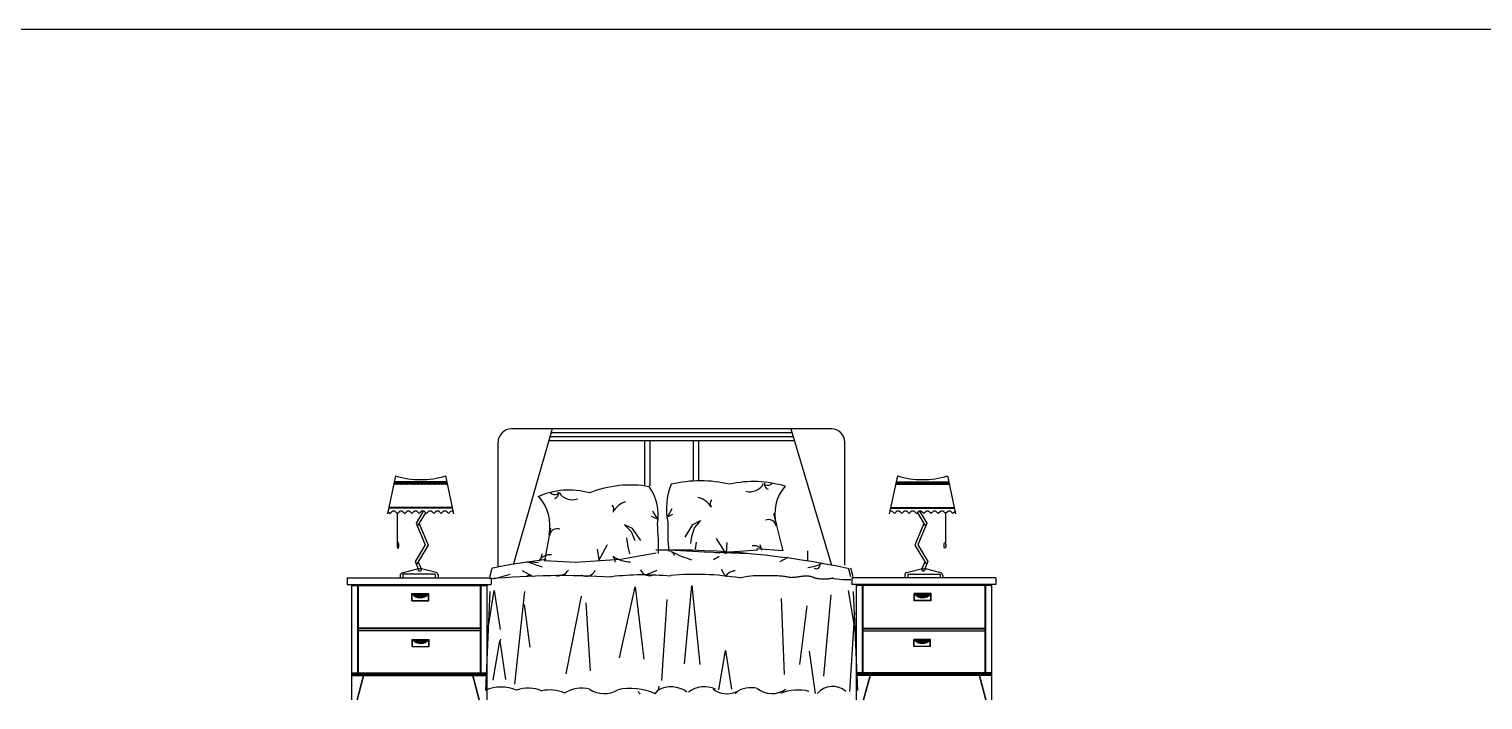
# Model space of a CAD drawing. Header units: millimetres. Extents: x 6388 to 59789, y -18725 to 8137.
# Drawn here: x 36624 to 41991, y -4990 to -2515 of the extents above; entities that cross this region are included whole.
import ezdxf

# ---------------------------------------------------------------- set-up
doc = ezdxf.new("R2010")
doc.units = ezdxf.units.MM
doc.layers.add('www.cad-blocks.net', color=7, linetype='Continuous')

# ---------------------------------------------------------------- blocks, each defined once
blk = doc.blocks.new('A$C62060B41')
for p, q in [((1787.7, 1000.1), (607.2, 1000.1)), ((757.2, 1000.1), (614.7, 502.5)), ((1646.6, 970.1), (748.6, 970.1)), ((1642.2, 985.1), (752.9, 985.1)), ((1637.7, 1000.1), (1787.7, 497)), ((557.2, 490), (557.2, 950.1)), ((1651.1, 955.1), (744.3, 955.1)), ((1097.7, 955.1), (1097.7, 789.7)), ((1117.7, 955.1), (1117.7, 789.7)), ((1277.7, 955.1), (1277.7, 808)), ((1297.7, 955.1), (1297.7, 808)), ((1837.7, 497), (1837.7, 950.1)), ((178.8, 826), (148.8, 686.8)), ((363.2, 826), (393.2, 686.8)), ((2031.6, 826), (2001.6, 686.8)), ((2216.1, 826), (2246.1, 686.8)), ((369.8, 795.3), (172.2, 795.3)), ((172.9, 798.9), (174.2, 800.2)), ((173.8, 795.3), (174.2, 795.7)), ((367.8, 804.8), (174.2, 804.8)), ((174.2, 804.6), (174.2, 804.7)), ((174.2, 804.7), (176.4, 802.4)), ((174.2, 800.2), (176.4, 797.9)), ((174.2, 795.7), (174.6, 795.3)), ((176.4, 802.4), (178.7, 804.7)), ((176.4, 797.9), (178.7, 800.2)), ((178.3, 795.3), (178.7, 795.7)), ((178.7, 804.7), (180.9, 802.4)), ((178.7, 800.2), (180.9, 797.9)), ((178.7, 795.7), (179.1, 795.3)), ((180.9, 802.4), (183.2, 804.7)), ((180.9, 797.9), (183.2, 800.2)), ((182.8, 795.3), (183.2, 795.7)), ((183.2, 804.7), (185.4, 802.4)), ((183.2, 800.2), (185.4, 797.9)), ((183.2, 795.7), (183.6, 795.3)), ((185.4, 802.4), (187.7, 804.7)), ((185.4, 797.9), (187.7, 800.2)), ((187.3, 795.3), (187.7, 795.7)), ((187.7, 804.7), (189.9, 802.4)), ((187.7, 800.2), (189.9, 797.9)), ((187.7, 795.7), (188.1, 795.3)), ((189.9, 802.4), (192.2, 804.7)), ((189.9, 797.9), (192.2, 800.2)), ((191.8, 795.3), (192.2, 795.7)), ((192.2, 804.7), (194.4, 802.4)), ((192.2, 800.2), (194.4, 797.9)), ((192.2, 795.7), (192.5, 795.3)), ((194.4, 802.4), (196.7, 804.7)), ((194.4, 797.9), (196.7, 800.2)), ((196.3, 795.3), (196.7, 795.7)), ((196.7, 804.7), (198.9, 802.4)), ((196.7, 800.2), (198.9, 797.9)), ((196.7, 795.7), (197, 795.3)), ((198.9, 802.4), (201.1, 804.7)), ((198.9, 797.9), (201.1, 800.2)), ((200.8, 795.3), (201.1, 795.7)), ((201.1, 804.7), (203.4, 802.4)), ((201.1, 800.2), (203.4, 797.9)), ((201.1, 795.7), (201.5, 795.3)), ((203.4, 802.4), (205.6, 804.7)), ((203.4, 797.9), (205.6, 800.2)), ((205.3, 795.3), (205.6, 795.7)), ((205.6, 804.7), (207.9, 802.4)), ((205.6, 800.2), (207.9, 797.9)), ((205.6, 795.7), (206, 795.3)), ((207.9, 802.4), (210.1, 804.7)), ((207.9, 797.9), (210.1, 800.2)), ((209.7, 795.3), (210.1, 795.7)), ((210.1, 804.7), (212.4, 802.4)), ((210.1, 800.2), (212.4, 797.9)), ((210.1, 795.7), (210.5, 795.3)), ((212.4, 802.4), (214.6, 804.7)), ((212.4, 797.9), (214.6, 800.2)), ((214.2, 795.3), (214.6, 795.7)), ((214.6, 804.7), (216.9, 802.4)), ((214.6, 800.2), (216.9, 797.9)), ((214.6, 795.7), (215, 795.3)), ((216.9, 802.4), (219.1, 804.7)), ((216.9, 797.9), (219.1, 800.2)), ((218.7, 795.3), (219.1, 795.7)), ((219.1, 804.7), (221.4, 802.4)), ((219.1, 800.2), (221.4, 797.9)), ((219.1, 795.7), (219.5, 795.3)), ((221.4, 802.4), (223.6, 804.7)), ((221.4, 797.9), (223.6, 800.2)), ((223.2, 795.3), (223.6, 795.7)), ((223.6, 804.7), (225.8, 802.4)), ((223.6, 800.2), (225.8, 797.9)), ((223.6, 795.7), (224, 795.3)), ((225.8, 802.4), (228.1, 804.7)), ((225.8, 797.9), (228.1, 800.2)), ((227.7, 795.3), (228.1, 795.7)), ((228.1, 804.7), (230.3, 802.4)), ((228.1, 800.2), (230.3, 797.9)), ((228.1, 795.7), (228.5, 795.3)), ((230.3, 802.4), (232.6, 804.7)), ((230.3, 797.9), (232.6, 800.2)), ((232.2, 795.3), (232.6, 795.7)), ((232.6, 804.7), (234.8, 802.4)), ((232.6, 800.2), (234.8, 797.9)), ((232.6, 795.7), (233, 795.3)), ((234.8, 802.4), (237.1, 804.7)), ((234.8, 797.9), (237.1, 800.2)), ((236.7, 795.3), (237.1, 795.7)), ((237.1, 804.7), (239.3, 802.4)), ((237.1, 800.2), (239.3, 797.9)), ((237.1, 795.7), (237.4, 795.3)), ((239.3, 802.4), (241.6, 804.7)), ((239.3, 797.9), (241.6, 800.2)), ((241.2, 795.3), (241.6, 795.7)), ((241.6, 804.7), (243.8, 802.4)), ((241.6, 800.2), (243.8, 797.9)), ((241.6, 795.7), (241.9, 795.3)), ((243.8, 802.4), (246, 804.7)), ((243.8, 797.9), (246, 800.2)), ((245.7, 795.3), (246, 795.7)), ((246, 804.7), (248.3, 802.4)), ((246, 800.2), (248.3, 797.9)), ((246, 795.7), (246.4, 795.3)), ((248.3, 802.4), (250.5, 804.7)), ((248.3, 797.9), (250.5, 800.2)), ((250.2, 795.3), (250.5, 795.7)), ((250.5, 804.7), (252.8, 802.4)), ((250.5, 800.2), (252.8, 797.9)), ((250.5, 795.7), (250.9, 795.3)), ((252.8, 802.4), (255, 804.7)), ((252.8, 797.9), (255, 800.2)), ((254.6, 795.3), (255, 795.7)), ((255, 804.7), (257.3, 802.4)), ((255, 800.2), (257.3, 797.9)), ((255, 795.7), (255.4, 795.3)), ((257.3, 802.4), (259.5, 804.7)), ((257.3, 797.9), (259.5, 800.2)), ((259.1, 795.3), (259.5, 795.7)), ((259.5, 804.7), (261.8, 802.4)), ((259.5, 800.2), (261.8, 797.9)), ((259.5, 795.7), (259.9, 795.3)), ((261.8, 802.4), (264, 804.7)), ((261.8, 797.9), (264, 800.2)), ((263.6, 795.3), (264, 795.7)), ((264, 804.7), (266.3, 802.4)), ((264, 800.2), (266.3, 797.9)), ((264, 795.7), (264.4, 795.3)), ((266.3, 802.4), (268.5, 804.7)), ((266.3, 797.9), (268.5, 800.2)), ((268.1, 795.3), (268.5, 795.7)), ((268.5, 804.7), (270.7, 802.4)), ((268.5, 800.2), (270.7, 797.9)), ((268.5, 795.7), (268.9, 795.3)), ((270.7, 802.4), (273, 804.7)), ((270.7, 797.9), (273, 800.2)), ((272.6, 795.3), (273, 795.7)), ((273, 804.7), (275.2, 802.4)), ((273, 800.2), (275.2, 797.9)), ((273, 795.7), (273.4, 795.3)), ((275.2, 802.4), (277.5, 804.7)), ((275.2, 797.9), (277.5, 800.2)), ((277.1, 795.3), (277.5, 795.7)), ((277.5, 804.7), (279.7, 802.4)), ((277.5, 800.2), (279.7, 797.9)), ((277.5, 795.7), (277.9, 795.3)), ((279.7, 802.4), (282, 804.7)), ((279.7, 797.9), (282, 800.2)), ((281.6, 795.3), (282, 795.7)), ((282, 804.7), (284.2, 802.4)), ((282, 800.2), (284.2, 797.9)), ((282, 795.7), (282.3, 795.3)), ((284.2, 802.4), (286.5, 804.7)), ((284.2, 797.9), (286.5, 800.2)), ((286.1, 795.3), (286.5, 795.7)), ((286.5, 804.7), (288.7, 802.4)), ((286.5, 800.2), (288.7, 797.9)), ((286.5, 795.7), (286.8, 795.3)), ((288.7, 802.4), (290.9, 804.7)), ((288.7, 797.9), (290.9, 800.2)), ((290.6, 795.3), (290.9, 795.7)), ((290.9, 804.7), (293.2, 802.4)), ((290.9, 800.2), (293.2, 797.9)), ((290.9, 795.7), (291.3, 795.3)), ((293.2, 802.4), (295.4, 804.7)), ((293.2, 797.9), (295.4, 800.2)), ((295.1, 795.3), (295.4, 795.7)), ((295.4, 804.7), (297.7, 802.4)), ((295.4, 800.2), (297.7, 797.9)), ((295.4, 795.7), (295.8, 795.3)), ((297.7, 802.4), (299.9, 804.7)), ((297.7, 797.9), (299.9, 800.2)), ((299.5, 795.3), (299.9, 795.7)), ((299.9, 804.7), (302.2, 802.4)), ((299.9, 800.2), (302.2, 797.9)), ((299.9, 795.7), (300.3, 795.3)), ((302.2, 802.4), (304.4, 804.7)), ((302.2, 797.9), (304.4, 800.2)), ((304, 795.3), (304.4, 795.7)), ((304.4, 804.7), (306.7, 802.4)), ((304.4, 800.2), (306.7, 797.9)), ((304.4, 795.7), (304.8, 795.3)), ((306.7, 802.4), (308.9, 804.7)), ((306.7, 797.9), (308.9, 800.2)), ((308.5, 795.3), (308.9, 795.7)), ((308.9, 804.7), (311.2, 802.4)), ((308.9, 800.2), (311.2, 797.9)), ((308.9, 795.7), (309.3, 795.3)), ((311.2, 802.4), (313.4, 804.7)), ((311.2, 797.9), (313.4, 800.2)), ((313, 795.3), (313.4, 795.7)), ((313.4, 804.7), (315.6, 802.4)), ((313.4, 800.2), (315.6, 797.9)), ((313.4, 795.7), (313.8, 795.3)), ((315.6, 802.4), (317.9, 804.7)), ((315.6, 797.9), (317.9, 800.2)), ((317.5, 795.3), (317.9, 795.7)), ((317.9, 804.7), (320.1, 802.4)), ((317.9, 800.2), (320.1, 797.9)), ((317.9, 795.7), (318.3, 795.3)), ((320.1, 802.4), (322.4, 804.7)), ((320.1, 797.9), (322.4, 800.2)), ((322, 795.3), (322.4, 795.7)), ((322.4, 804.7), (324.6, 802.4)), ((322.4, 800.2), (324.6, 797.9)), ((322.4, 795.7), (322.8, 795.3)), ((324.6, 802.4), (326.9, 804.7)), ((324.6, 797.9), (326.9, 800.2)), ((326.5, 795.3), (326.9, 795.7)), ((326.9, 804.7), (329.1, 802.4)), ((326.9, 800.2), (329.1, 797.9)), ((326.9, 795.7), (327.3, 795.3)), ((329.1, 802.4), (331.4, 804.7)), ((329.1, 797.9), (331.4, 800.2)), ((331, 795.3), (331.4, 795.7)), ((331.4, 804.7), (333.6, 802.4)), ((331.4, 800.2), (333.6, 797.9)), ((331.4, 795.7), (331.7, 795.3)), ((333.6, 802.4), (335.8, 804.7)), ((333.6, 797.9), (335.8, 800.2)), ((335.5, 795.3), (335.8, 795.7)), ((335.8, 804.7), (338.1, 802.4)), ((335.8, 800.2), (338.1, 797.9)), ((335.8, 795.7), (336.2, 795.3)), ((338.1, 802.4), (340.3, 804.7)), ((338.1, 797.9), (340.3, 800.2)), ((340, 795.3), (340.3, 795.7)), ((340.3, 804.7), (342.6, 802.4)), ((340.3, 800.2), (342.6, 797.9)), ((340.3, 795.7), (340.7, 795.3)), ((342.6, 802.4), (344.8, 804.7)), ((342.6, 797.9), (344.8, 800.2)), ((344.4, 795.3), (344.8, 795.7)), ((344.8, 804.7), (347.1, 802.4)), ((344.8, 800.2), (347.1, 797.9)), ((344.8, 795.7), (345.2, 795.3)), ((347.1, 802.4), (349.3, 804.7)), ((347.1, 797.9), (349.3, 800.2)), ((348.9, 795.3), (349.3, 795.7)), ((349.3, 804.7), (351.6, 802.4)), ((349.3, 800.2), (351.6, 797.9)), ((349.3, 795.7), (349.7, 795.3)), ((351.6, 802.4), (353.8, 804.7)), ((351.6, 797.9), (353.8, 800.2)), ((353.4, 795.3), (353.8, 795.7)), ((353.8, 804.7), (356.1, 802.4)), ((353.8, 800.2), (356.1, 797.9)), ((353.8, 795.7), (354.2, 795.3)), ((356.1, 802.4), (358.3, 804.7)), ((356.1, 797.9), (358.3, 800.2)), ((357.9, 795.3), (358.3, 795.7)), ((358.3, 804.7), (360.5, 802.4)), ((358.3, 800.2), (360.5, 797.9)), ((358.3, 795.7), (358.7, 795.3)), ((360.5, 802.4), (362.8, 804.7)), ((360.5, 797.9), (362.8, 800.2)), ((362.4, 795.3), (362.8, 795.7)), ((362.8, 804.7), (365, 802.4)), ((362.8, 800.2), (365, 797.9)), ((362.8, 795.7), (363.2, 795.3)), ((365, 802.4), (367.3, 804.7)), ((365, 797.9), (367.3, 800.2)), ((366.9, 795.3), (367.3, 795.7)), ((367.3, 804.7), (368, 804)), ((367.3, 800.2), (369.2, 798.2)), ((367.3, 795.7), (367.7, 795.3)), ((2025, 795.3), (2222.7, 795.3)), ((2027.6, 800.2), (2025.7, 798.2)), ((2027.6, 804.7), (2026.9, 804)), ((2027.1, 804.8), (2220.7, 804.8)), ((2027.6, 795.7), (2027.2, 795.3)), ((2029.8, 802.4), (2027.6, 804.7)), ((2029.8, 797.9), (2027.6, 800.2)), ((2028, 795.3), (2027.6, 795.7)), ((2032.1, 804.7), (2029.8, 802.4)), ((2032.1, 800.2), (2029.8, 797.9)), ((2032.1, 795.7), (2031.7, 795.3)), ((2034.3, 802.4), (2032.1, 804.7)), ((2034.3, 797.9), (2032.1, 800.2)), ((2032.5, 795.3), (2032.1, 795.7)), ((2036.6, 804.7), (2034.3, 802.4)), ((2036.6, 800.2), (2034.3, 797.9)), ((2036.6, 795.7), (2036.2, 795.3)), ((2038.8, 802.4), (2036.6, 804.7)), ((2038.8, 797.9), (2036.6, 800.2)), ((2037, 795.3), (2036.6, 795.7)), ((2041.1, 804.7), (2038.8, 802.4)), ((2041.1, 800.2), (2038.8, 797.9)), ((2041.1, 795.7), (2040.7, 795.3)), ((2043.3, 802.4), (2041.1, 804.7)), ((2043.3, 797.9), (2041.1, 800.2)), ((2041.4, 795.3), (2041.1, 795.7)), ((2045.6, 804.7), (2043.3, 802.4)), ((2045.6, 800.2), (2043.3, 797.9)), ((2045.6, 795.7), (2045.2, 795.3)), ((2047.8, 802.4), (2045.6, 804.7)), ((2047.8, 797.9), (2045.6, 800.2)), ((2045.9, 795.3), (2045.6, 795.7)), ((2050, 804.7), (2047.8, 802.4)), ((2050, 800.2), (2047.8, 797.9)), ((2050, 795.7), (2049.7, 795.3)), ((2052.3, 802.4), (2050, 804.7)), ((2052.3, 797.9), (2050, 800.2)), ((2050.4, 795.3), (2050, 795.7)), ((2054.5, 804.7), (2052.3, 802.4)), ((2054.5, 800.2), (2052.3, 797.9)), ((2054.5, 795.7), (2054.2, 795.3)), ((2056.8, 802.4), (2054.5, 804.7)), ((2056.8, 797.9), (2054.5, 800.2)), ((2054.9, 795.3), (2054.5, 795.7)), ((2059, 804.7), (2056.8, 802.4)), ((2059, 800.2), (2056.8, 797.9)), ((2059, 795.7), (2058.6, 795.3)), ((2061.3, 802.4), (2059, 804.7)), ((2061.3, 797.9), (2059, 800.2)), ((2059.4, 795.3), (2059, 795.7)), ((2063.5, 804.7), (2061.3, 802.4)), ((2063.5, 800.2), (2061.3, 797.9)), ((2063.5, 795.7), (2063.1, 795.3)), ((2065.8, 802.4), (2063.5, 804.7)), ((2065.8, 797.9), (2063.5, 800.2)), ((2063.9, 795.3), (2063.5, 795.7)), ((2068, 804.7), (2065.8, 802.4)), ((2068, 800.2), (2065.8, 797.9)), ((2068, 795.7), (2067.6, 795.3)), ((2070.2, 802.4), (2068, 804.7)), ((2070.2, 797.9), (2068, 800.2)), ((2068.4, 795.3), (2068, 795.7)), ((2072.5, 804.7), (2070.2, 802.4)), ((2072.5, 800.2), (2070.2, 797.9)), ((2072.5, 795.7), (2072.1, 795.3)), ((2074.7, 802.4), (2072.5, 804.7)), ((2074.7, 797.9), (2072.5, 800.2)), ((2072.9, 795.3), (2072.5, 795.7)), ((2077, 804.7), (2074.7, 802.4)), ((2077, 800.2), (2074.7, 797.9)), ((2077, 795.7), (2076.6, 795.3)), ((2079.2, 802.4), (2077, 804.7)), ((2079.2, 797.9), (2077, 800.2)), ((2077.4, 795.3), (2077, 795.7)), ((2081.5, 804.7), (2079.2, 802.4)), ((2081.5, 800.2), (2079.2, 797.9)), ((2081.5, 795.7), (2081.1, 795.3)), ((2083.7, 802.4), (2081.5, 804.7)), ((2083.7, 797.9), (2081.5, 800.2)), ((2081.9, 795.3), (2081.5, 795.7)), ((2086, 804.7), (2083.7, 802.4)), ((2086, 800.2), (2083.7, 797.9)), ((2086, 795.7), (2085.6, 795.3)), ((2088.2, 802.4), (2086, 804.7)), ((2088.2, 797.9), (2086, 800.2)), ((2086.3, 795.3), (2086, 795.7)), ((2090.5, 804.7), (2088.2, 802.4)), ((2090.5, 800.2), (2088.2, 797.9)), ((2090.5, 795.7), (2090.1, 795.3)), ((2092.7, 802.4), (2090.5, 804.7)), ((2092.7, 797.9), (2090.5, 800.2)), ((2090.8, 795.3), (2090.5, 795.7)), ((2094.9, 804.7), (2092.7, 802.4)), ((2094.9, 800.2), (2092.7, 797.9)), ((2094.9, 795.7), (2094.6, 795.3)), ((2097.2, 802.4), (2094.9, 804.7)), ((2097.2, 797.9), (2094.9, 800.2)), ((2095.3, 795.3), (2094.9, 795.7)), ((2099.4, 804.7), (2097.2, 802.4)), ((2099.4, 800.2), (2097.2, 797.9)), ((2099.4, 795.7), (2099.1, 795.3)), ((2101.7, 802.4), (2099.4, 804.7)), ((2101.7, 797.9), (2099.4, 800.2)), ((2099.8, 795.3), (2099.4, 795.7)), ((2103.9, 804.7), (2101.7, 802.4)), ((2103.9, 800.2), (2101.7, 797.9)), ((2103.9, 795.7), (2103.5, 795.3)), ((2106.2, 802.4), (2103.9, 804.7)), ((2106.2, 797.9), (2103.9, 800.2)), ((2104.3, 795.3), (2103.9, 795.7)), ((2108.4, 804.7), (2106.2, 802.4)), ((2108.4, 800.2), (2106.2, 797.9)), ((2108.4, 795.7), (2108, 795.3)), ((2110.7, 802.4), (2108.4, 804.7)), ((2110.7, 797.9), (2108.4, 800.2)), ((2108.8, 795.3), (2108.4, 795.7)), ((2112.9, 804.7), (2110.7, 802.4)), ((2112.9, 800.2), (2110.7, 797.9)), ((2112.9, 795.7), (2112.5, 795.3)), ((2115.1, 802.4), (2112.9, 804.7)), ((2115.1, 797.9), (2112.9, 800.2)), ((2113.3, 795.3), (2112.9, 795.7)), ((2117.4, 804.7), (2115.1, 802.4)), ((2117.4, 800.2), (2115.1, 797.9)), ((2117.4, 795.7), (2117, 795.3)), ((2119.6, 802.4), (2117.4, 804.7)), ((2119.6, 797.9), (2117.4, 800.2)), ((2117.8, 795.3), (2117.4, 795.7)), ((2121.9, 804.7), (2119.6, 802.4)), ((2121.9, 800.2), (2119.6, 797.9)), ((2121.9, 795.7), (2121.5, 795.3)), ((2124.1, 802.4), (2121.9, 804.7)), ((2124.1, 797.9), (2121.9, 800.2)), ((2122.3, 795.3), (2121.9, 795.7)), ((2126.4, 804.7), (2124.1, 802.4)), ((2126.4, 800.2), (2124.1, 797.9)), ((2126.4, 795.7), (2126, 795.3)), ((2128.6, 802.4), (2126.4, 804.7)), ((2128.6, 797.9), (2126.4, 800.2)), ((2126.8, 795.3), (2126.4, 795.7)), ((2130.9, 804.7), (2128.6, 802.4)), ((2130.9, 800.2), (2128.6, 797.9)), ((2130.9, 795.7), (2130.5, 795.3)), ((2133.1, 802.4), (2130.9, 804.7)), ((2133.1, 797.9), (2130.9, 800.2)), ((2131.2, 795.3), (2130.9, 795.7)), ((2135.4, 804.7), (2133.1, 802.4)), ((2135.4, 800.2), (2133.1, 797.9)), ((2135.4, 795.7), (2135, 795.3)), ((2137.6, 802.4), (2135.4, 804.7)), ((2137.6, 797.9), (2135.4, 800.2)), ((2135.7, 795.3), (2135.4, 795.7)), ((2139.8, 804.7), (2137.6, 802.4)), ((2139.8, 800.2), (2137.6, 797.9)), ((2139.8, 795.7), (2139.5, 795.3)), ((2142.1, 802.4), (2139.8, 804.7)), ((2142.1, 797.9), (2139.8, 800.2)), ((2140.2, 795.3), (2139.8, 795.7)), ((2144.3, 804.7), (2142.1, 802.4)), ((2144.3, 800.2), (2142.1, 797.9)), ((2144.3, 795.7), (2144, 795.3)), ((2146.6, 802.4), (2144.3, 804.7)), ((2146.6, 797.9), (2144.3, 800.2)), ((2144.7, 795.3), (2144.3, 795.7)), ((2148.8, 804.7), (2146.6, 802.4)), ((2148.8, 800.2), (2146.6, 797.9)), ((2148.8, 795.7), (2148.4, 795.3)), ((2151.1, 802.4), (2148.8, 804.7)), ((2151.1, 797.9), (2148.8, 800.2)), ((2149.2, 795.3), (2148.8, 795.7)), ((2153.3, 804.7), (2151.1, 802.4)), ((2153.3, 800.2), (2151.1, 797.9)), ((2153.3, 795.7), (2152.9, 795.3)), ((2155.6, 802.4), (2153.3, 804.7)), ((2155.6, 797.9), (2153.3, 800.2)), ((2153.7, 795.3), (2153.3, 795.7)), ((2157.8, 804.7), (2155.6, 802.4)), ((2157.8, 800.2), (2155.6, 797.9)), ((2157.8, 795.7), (2157.4, 795.3)), ((2160.1, 802.4), (2157.8, 804.7)), ((2160.1, 797.9), (2157.8, 800.2)), ((2158.2, 795.3), (2157.8, 795.7)), ((2162.3, 804.7), (2160.1, 802.4)), ((2162.3, 800.2), (2160.1, 797.9)), ((2162.3, 795.7), (2161.9, 795.3)), ((2164.5, 802.4), (2162.3, 804.7)), ((2164.5, 797.9), (2162.3, 800.2)), ((2162.7, 795.3), (2162.3, 795.7)), ((2166.8, 804.7), (2164.5, 802.4)), ((2166.8, 800.2), (2164.5, 797.9)), ((2166.8, 795.7), (2166.4, 795.3)), ((2169, 802.4), (2166.8, 804.7)), ((2169, 797.9), (2166.8, 800.2)), ((2167.2, 795.3), (2166.8, 795.7)), ((2171.3, 804.7), (2169, 802.4)), ((2171.3, 800.2), (2169, 797.9)), ((2171.3, 795.7), (2170.9, 795.3)), ((2173.5, 802.4), (2171.3, 804.7)), ((2173.5, 797.9), (2171.3, 800.2)), ((2171.7, 795.3), (2171.3, 795.7)), ((2175.8, 804.7), (2173.5, 802.4)), ((2175.8, 800.2), (2173.5, 797.9)), ((2175.8, 795.7), (2175.4, 795.3)), ((2178, 802.4), (2175.8, 804.7)), ((2178, 797.9), (2175.8, 800.2)), ((2176.1, 795.3), (2175.8, 795.7)), ((2180.3, 804.7), (2178, 802.4)), ((2180.3, 800.2), (2178, 797.9)), ((2180.3, 795.7), (2179.9, 795.3)), ((2182.5, 802.4), (2180.3, 804.7)), ((2182.5, 797.9), (2180.3, 800.2)), ((2180.6, 795.3), (2180.3, 795.7)), ((2184.7, 804.7), (2182.5, 802.4)), ((2184.7, 800.2), (2182.5, 797.9)), ((2184.7, 795.7), (2184.4, 795.3)), ((2187, 802.4), (2184.7, 804.7)), ((2187, 797.9), (2184.7, 800.2)), ((2185.1, 795.3), (2184.7, 795.7)), ((2189.2, 804.7), (2187, 802.4)), ((2189.2, 800.2), (2187, 797.9)), ((2189.2, 795.7), (2188.9, 795.3)), ((2191.5, 802.4), (2189.2, 804.7)), ((2191.5, 797.9), (2189.2, 800.2)), ((2189.6, 795.3), (2189.2, 795.7)), ((2193.7, 804.7), (2191.5, 802.4)), ((2193.7, 800.2), (2191.5, 797.9)), ((2193.7, 795.7), (2193.3, 795.3)), ((2196, 802.4), (2193.7, 804.7)), ((2196, 797.9), (2193.7, 800.2)), ((2194.1, 795.3), (2193.7, 795.7)), ((2198.2, 804.7), (2196, 802.4)), ((2198.2, 800.2), (2196, 797.9)), ((2198.2, 795.7), (2197.8, 795.3)), ((2200.5, 802.4), (2198.2, 804.7)), ((2200.5, 797.9), (2198.2, 800.2)), ((2198.6, 795.3), (2198.2, 795.7)), ((2202.7, 804.7), (2200.5, 802.4)), ((2202.7, 800.2), (2200.5, 797.9)), ((2202.7, 795.7), (2202.3, 795.3)), ((2205, 802.4), (2202.7, 804.7)), ((2205, 797.9), (2202.7, 800.2)), ((2203.1, 795.3), (2202.7, 795.7)), ((2207.2, 804.7), (2205, 802.4)), ((2207.2, 800.2), (2205, 797.9)), ((2207.2, 795.7), (2206.8, 795.3)), ((2209.4, 802.4), (2207.2, 804.7)), ((2209.4, 797.9), (2207.2, 800.2)), ((2207.6, 795.3), (2207.2, 795.7)), ((2211.7, 804.7), (2209.4, 802.4)), ((2211.7, 800.2), (2209.4, 797.9)), ((2211.7, 795.7), (2211.3, 795.3)), ((2213.9, 802.4), (2211.7, 804.7)), ((2213.9, 797.9), (2211.7, 800.2)), ((2212.1, 795.3), (2211.7, 795.7)), ((2216.2, 804.7), (2213.9, 802.4)), ((2216.2, 800.2), (2213.9, 797.9)), ((2216.2, 795.7), (2215.8, 795.3)), ((2218.4, 802.4), (2216.2, 804.7)), ((2218.4, 797.9), (2216.2, 800.2)), ((2216.6, 795.3), (2216.2, 795.7)), ((2220.7, 804.7), (2218.4, 802.4)), ((2220.7, 800.2), (2218.4, 797.9)), ((2220.7, 795.7), (2220.3, 795.3)), ((2220.7, 804.6), (2220.7, 804.7)), ((2221.9, 798.9), (2220.7, 800.2)), ((2221, 795.3), (2220.7, 795.7)), ((388.9, 709.6), (153.1, 709.6)), ((388.9, 706.8), (153.1, 706.8)), ((1198.5, 704.9), (1182.4, 674.9)), ((2006, 709.6), (2241.8, 709.6)), ((2006, 706.8), (2241.8, 706.8)), ((151.9, 693.7), (158.5, 687.1)), ((158.5, 687.1), (164.9, 693.5)), ((179, 693.5), (185.4, 687.1)), ((185.4, 687.1), (191.8, 693.5)), ((185.4, 687.1), (185.4, 575.8)), ((206, 693.5), (212.4, 687.1)), ((212.4, 687.1), (218.8, 693.5)), ((232.9, 693.5), (239.3, 687.1)), ((239.3, 687.1), (245.7, 693.5)), ((281.4, 696.2), (254.5, 651.8)), ((254.5, 651.8), (288.1, 571.4)), ((289.7, 690.6), (259.2, 640.4)), ((259.9, 693.5), (266.3, 687.1)), ((265.7, 650.9), (299.3, 570.5)), ((266.3, 687.1), (272.7, 693.5)), ((286.8, 693.5), (293.2, 687.1)), ((293.2, 687.1), (299.6, 693.5)), ((313.7, 693.5), (320.1, 687.1)), ((320.1, 687.1), (326.5, 693.5)), ((340.7, 693.5), (347.1, 687.1)), ((347.1, 687.1), (353.5, 693.5)), ((367.6, 693.5), (374.1, 687)), ((374.1, 687), (380.5, 693.5)), ((1024.4, 645.9), (1048.6, 621.7)), ((1053.2, 632.3), (1024.4, 645.9)), ((1145.5, 667.1), (1124.3, 676.2)), ((1127.3, 695.8), (1145.5, 667.1)), ((1182.4, 674.9), (1202.9, 685.5)), ((1248.3, 600.7), (1276.9, 646.7)), ((1276.9, 646.7), (1304.6, 662.3)), ((1304.6, 662.3), (1282.2, 636.5)), ((1574.5, 687.8), (1608.6, 550.1)), ((2020.8, 687), (2014.3, 693.5)), ((2027.3, 693.5), (2020.8, 687)), ((2047.8, 687.1), (2041.4, 693.5)), ((2054.2, 693.5), (2047.8, 687.1)), ((2074.7, 687.1), (2068.3, 693.5)), ((2081.1, 693.5), (2074.7, 687.1)), ((2101.7, 687.1), (2095.3, 693.5)), ((2129.2, 650.9), (2095.6, 570.5)), ((2108.1, 693.5), (2101.7, 687.1)), ((2105.2, 690.6), (2135.6, 640.4)), ((2140.4, 651.8), (2106.8, 571.4)), ((2113.4, 696.2), (2140.4, 651.8)), ((2128.6, 687.1), (2122.2, 693.5)), ((2135, 693.5), (2128.6, 687.1)), ((2155.6, 687.1), (2149.2, 693.5)), ((2162, 693.5), (2155.6, 687.1)), ((2182.5, 687.1), (2176.1, 693.5)), ((2188.9, 693.5), (2182.5, 687.1)), ((2209.4, 687.1), (2203, 693.5)), ((2215.8, 693.5), (2209.4, 687.1)), ((2209.4, 687.1), (2209.4, 575.8)), ((2236.4, 687.1), (2230, 693.5)), ((2243, 693.7), (2236.4, 687.1)), ((750.5, 633.8), (728.9, 511.3)), ((1031.1, 597.3), (1036.8, 565.2)), ((1048.6, 621.7), (1062.3, 588.5)), ((1084.9, 588.5), (1053.2, 632.3)), ((1270.9, 602.3), (1268.2, 576.4)), ((1282.2, 636.5), (1270.9, 602.3)), ((1399.7, 538.9), (1363.5, 595.1)), ((288.1, 571.4), (251, 510.3)), ((299.3, 570.5), (255.8, 498.9)), ((719, 538.7), (713.4, 517.9)), ((923.3, 555.8), (929, 517.9)), ((929, 514.2), (961.1, 572.8)), ((1008.9, 519.7), (1140.4, 542.5)), ((1036.8, 565.2), (1042.5, 538.7)), ((1319.1, 544.5), (1186.9, 552.3)), ((1288.6, 582.2), (1284.8, 555.4)), ((1485.6, 539), (1319.1, 544.5)), ((1516.7, 552.8), (1359.4, 541.7)), ((1402.4, 580.8), (1399.4, 542.7)), ((1608.6, 550.1), (1511.8, 557)), ((1523.3, 573.1), (1529, 556.8)), ((1700.2, 550.4), (1700.2, 512.3)), ((2095.6, 570.5), (2139.1, 498.9)), ((2106.8, 571.4), (2143.8, 510.3)), ((203.3, 468.7), (260.1, 483.6)), ((251, 510.3), (262.2, 483.6)), ((275.1, 483.6), (260.1, 483.6)), ((262.2, 509.4), (273.1, 483.6)), ((328.9, 469.5), (275.1, 483.6)), ((526.9, 453.5), (535.1, 485.5)), ((614.7, 502.5), (734.7, 519.7)), ((662.5, 510.1), (719.8, 491)), ((665.3, 510.1), (706.2, 507.4)), ((729, 514), (843.3, 508.2)), ((843.3, 508.2), (1008.9, 519.7)), ((1374.1, 528.8), (1352.8, 517.2)), ((1626.6, 525), (1597.5, 509.4)), ((1859.7, 453.5), (1851.5, 485.5)), ((1868, 453.5), (1859.7, 485.5)), ((2065.9, 469.5), (2119.7, 483.6)), ((2119.7, 483.6), (2134.8, 483.6)), ((2132.6, 509.4), (2121.8, 483.6)), ((2143.8, 510.3), (2132.7, 483.6)), ((2191.6, 468.7), (2134.8, 483.6)), ((0, 450.1), (532.2, 450.1)), ((0, 450.1, 495.6), (0, 425.1, 495.6)), ((195.8, 459), (195.8, 450.1)), ((205.6, 464.2), (205.6, 450.1)), ((324.5, 464.2), (205.6, 464.2)), ((324.5, 464.2), (324.5, 450.1)), ((336.4, 459.8), (336.4, 450.1)), ((532.2, 450.1, 495.6), (532.2, 425.1, 495.6)), ((542, 446.9), (601.5, 463.8)), ((688.6, 454.3), (647.1, 475.5)), ((647.1, 475.5), (675.8, 461.7)), ((675.8, 461.7), (661, 455.4)), ((1102.3, 460.9), (1145, 478.4)), ((1450.1, 449.9), (1466, 453.5)), ((1466, 453.5), (1479.3, 456.1)), ((1479.3, 456.1), (1490.5, 457.8)), ((1490.5, 457.8), (1499.8, 458.7)), ((1499.8, 458.7), (1507.7, 459.2)), ((1507.7, 459.2), (1514.4, 459.3)), ((1514.4, 459.3), (1520.3, 459.1)), ((1520.3, 459.1), (1525.7, 458.9)), ((1525.7, 458.9), (1531, 458.8)), ((1531, 458.8), (1536.1, 458.7)), ((1536.1, 458.7), (1541.3, 458.7)), ((1541.3, 458.7), (1546.4, 458.7)), ((1546.4, 458.7), (1551.5, 458.8)), ((1551.5, 458.8), (1556.7, 458.8)), ((1556.7, 458.8), (1562, 458.9)), ((1562, 458.9), (1567.5, 458.9)), ((1567.5, 458.9), (1573, 458.9)), ((1573, 458.9), (1578.7, 458.8)), ((1578.7, 458.8), (1584.4, 458.7)), ((1584.4, 458.7), (1590, 458.5)), ((1590, 458.5), (1595.5, 458.2)), ((1595.5, 458.2), (1600.8, 457.8)), ((1600.8, 457.8), (1605.8, 457.4)), ((1605.8, 457.4), (1610.5, 456.8)), ((1610.5, 456.8), (1614.7, 456.2)), ((1614.7, 456.2), (1618.6, 455.5)), ((1618.6, 455.5), (1622.2, 454.8)), ((1622.2, 454.8), (1625.5, 454.1)), ((1625.5, 454.1), (1628.7, 453.5)), ((1628.7, 453.5), (1631.8, 452.9)), ((1631.8, 452.9), (1634.9, 452.5)), ((1634.9, 452.5), (1638.1, 452.2)), ((1638.1, 452.2), (1641.3, 452.1)), ((1641.3, 452.1), (1644.7, 452.2)), ((1644.7, 452.2), (1648.1, 452.4)), ((1648.1, 452.4), (1651.5, 452.7)), ((1651.5, 452.7), (1655, 453.1)), ((1655, 453.1), (1658.5, 453.5)), ((1658.5, 453.5), (1662, 454)), ((1662, 454), (1665.4, 454.5)), ((1665.4, 454.5), (1668.7, 455)), ((1668.7, 455), (1672, 455.4)), ((1672, 455.4), (1675.2, 455.9)), ((1675.2, 455.9), (1678.2, 456.2)), ((1678.2, 456.2), (1681.1, 456.6)), ((1681.1, 456.6), (1683.9, 456.9)), ((1683.9, 456.9), (1686.6, 457.1)), ((1686.6, 457.1), (1689.1, 457.4)), ((1689.1, 457.4), (1691.4, 457.5)), ((1691.4, 457.5), (1693.6, 457.6)), ((1693.6, 457.6), (1695.7, 457.7)), ((1695.7, 457.7), (1697.8, 457.7)), ((1697.8, 457.7), (1699.8, 457.6)), ((1699.8, 457.6), (1701.8, 457.4)), ((1701.8, 457.4), (1703.8, 457.2)), ((1703.8, 457.2), (1705.9, 456.8)), ((1705.9, 456.8), (1708, 456.4)), ((1708, 456.4), (1710.3, 455.9)), ((1710.3, 455.9), (1712.5, 455.3)), ((1712.5, 455.3), (1714.8, 454.7)), ((1714.8, 454.7), (1717, 454)), ((1717, 454), (1719.2, 453.3)), ((1719.2, 453.3), (1721.2, 452.6)), ((1721.2, 452.6), (1723.1, 451.9)), ((1723.1, 451.9), (1724.9, 451.3)), ((1724.9, 451.3), (1726.5, 450.7)), ((1726.5, 450.7), (1728.2, 450.1)), ((1728.2, 450.1), (1729.8, 449.5)), ((1729.8, 449.5), (1731.6, 449)), ((1731.6, 449), (1733.5, 448.5)), ((1733.5, 448.5), (1735.6, 448.2)), ((1735.6, 448.2), (1738.1, 447.8)), ((1738.1, 447.8), (1740.8, 447.6)), ((1740.8, 447.6), (1743.9, 447.4)), ((1743.9, 447.4), (1747.2, 447.2)), ((1747.2, 447.2), (1750.6, 447.2)), ((1750.6, 447.2), (1754, 447.1)), ((1754, 447.1), (1757.4, 447.1)), ((1757.4, 447.1), (1760.7, 447.1)), ((1760.7, 447.1), (1763.8, 447.1)), ((1763.8, 447.1), (1766.7, 447.1)), ((1766.7, 447.1), (1769.3, 447.1)), ((1769.3, 447.1), (1771.7, 447.1)), ((1771.7, 447.1), (1774, 447.1)), ((1774, 447.1), (1776, 447.2)), ((1776, 447.2), (1777.9, 447.3)), ((1777.9, 447.3), (1779.7, 447.4)), ((1779.7, 447.4), (1781.4, 447.6)), ((1781.4, 447.6), (1783, 447.8)), ((1783, 447.8), (1784.5, 448)), ((1784.5, 448), (1785.9, 448.3)), ((1785.9, 448.3), (1787.2, 448.6)), ((1787.2, 448.6), (1788.4, 448.9)), ((1788.4, 448.9), (1789.5, 449.2)), ((1789.5, 449.2), (1790.4, 449.4)), ((1790.4, 449.4), (1791.2, 449.6)), ((1791.2, 449.6), (1791.8, 449.8)), ((1791.8, 449.8), (1792.2, 449.9)), ((1792.2, 449.9), (1792.5, 450)), ((1792.5, 450), (1792.7, 450.1)), ((1792.7, 450.1), (1792.9, 450.1)), ((1792.9, 450.1), (1792.9, 450.1)), ((1792.9, 450.1), (1793, 450.1)), ((1793, 450.1), (1793, 450.1)), ((1793, 450.1), (1793, 450.1)), ((1793, 450.1), (1793, 450.1)), ((1793, 450.1), (1793, 450.1)), ((1793, 450.1), (1793.1, 450)), ((1793.1, 450), (1793.2, 449.9)), ((1793.2, 449.9), (1793.3, 449.7)), ((1793.3, 449.7), (1793.5, 449.4)), ((1793.5, 449.4), (1793.7, 449)), ((1793.7, 449), (1794.1, 448.5)), ((1794.1, 448.5), (1794.4, 448)), ((1794.4, 448), (1830.2, 443.7)), ((1794.4, 448), (1794.8, 447.4)), ((1794.8, 447.4), (1795.2, 446.8)), ((1795.2, 446.8), (1795.5, 446.3)), ((1795.5, 446.3), (1795.8, 445.9)), ((1795.8, 445.9), (1796, 445.6)), ((1796, 445.6), (1796.1, 445.5)), ((1830.2, 443.7), (1859.2, 443.7)), ((2394.9, 450.1), (1862.7, 450.1)), ((1862.7, 450.1, 495.6), (1862.7, 425.1, 495.6)), ((2058.5, 459.8), (2058.5, 450.1)), ((2070.3, 464.2), (2189.3, 464.2)), ((2070.3, 464.2), (2070.3, 450.1)), ((2189.3, 464.2), (2189.3, 450.1)), ((2199.1, 459), (2199.1, 450.1)), ((2394.9, 450.1, 495.6), (2394.9, 425.1, 495.6)), ((0, 425.1), (532.2, 425.1)), ((16.1, 425.1), (16.1, 0.1)), ((16.1, 422.1), (16.1, 0.1)), ((16.1, 422.1), (516.1, 422.1)), ((38.6, 422.1), (38.6, 100.8)), ((41.1, 422.1), (41.1, 100.1)), ((239.3, 365.1), (239.3, 392)), ((239.3, 392), (301.3, 392)), ((240.3, 366.1), (240.3, 391)), ((240.3, 391), (300.3, 391)), ((245.1, 390.8), (242.8, 388.4)), ((253.1, 380.6), (242.9, 390.8)), ((250.5, 390.8), (245.5, 385.8)), ((261.6, 377.4), (248.2, 390.8)), ((255.8, 390.8), (248.4, 383.4)), ((261.1, 390.8), (251.6, 381.4)), ((267.9, 376.4), (253.5, 390.8)), ((266.4, 390.8), (255.2, 379.6)), ((273.2, 376.4), (258.8, 390.8)), ((271.7, 390.8), (259, 378.1)), ((277, 390.8), (263.2, 377)), ((277.9, 377), (264.1, 390.8)), ((282.3, 390.8), (267.9, 376.4)), ((282.2, 378), (269.4, 390.8)), ((287.6, 390.8), (273.2, 376.4)), ((286, 379.5), (274.7, 390.8)), ((292.9, 390.8), (279.4, 377.3)), ((289.6, 381.3), (280, 390.8)), ((292.8, 383.3), (285.3, 390.8)), ((298.2, 390.8), (287.6, 380.2)), ((295.8, 385.6), (290.6, 390.8)), ((298.5, 388.2), (295.9, 390.8)), ((300.3, 366.1), (300.3, 391)), ((301.3, 365.1), (301.3, 392)), ((491.1, 422.1), (491.1, 100.1)), ((493.6, 422.1), (493.6, 100.8)), ((526.9, 400.3), (510.8, 35.1)), ((516.1, 425.1), (516.1, 0.1)), ((519.1, 257.4), (543.4, 403.2)), ((543.4, 403.2), (565.1, 260.1)), ((654.4, 399.7), (617.8, 58.4)), ((864.6, 382.1), (807.8, 95.9)), ((1006, 155.5), (1062.8, 417.5)), ((1062.8, 417.5), (1095.2, 150.1)), ((1245.1, 133.3), (1272.1, 422.3)), ((1272.1, 422.3), (1301.9, 130.6)), ((1786, 387.5), (1758.9, 87.8)), ((1875.7, 257.4), (1851.4, 403.2)), ((2394.9, 425.1), (1862.7, 425.1)), ((1868, 400.3), (1884.1, 35.1)), ((1878.8, 425.1), (1878.8, 0.1)), ((2378.8, 422.1), (1878.8, 422.1)), ((1901.3, 422.1), (1901.3, 100.8)), ((1903.8, 422.1), (1903.8, 100.1)), ((2093.5, 365.1), (2093.5, 392)), ((2155.5, 392), (2093.5, 392)), ((2094.5, 366.1), (2094.5, 391)), ((2154.5, 391), (2094.5, 391)), ((2096.4, 388.2), (2098.9, 390.8)), ((2096.7, 390.8), (2107.2, 380.2)), ((2099.1, 385.6), (2104.2, 390.8)), ((2102, 390.8), (2115.5, 377.3)), ((2102.1, 383.3), (2109.5, 390.8)), ((2105.3, 381.3), (2114.8, 390.8)), ((2107.3, 390.8), (2121.7, 376.4)), ((2108.8, 379.5), (2120.1, 390.8)), ((2112.6, 390.8), (2127, 376.4)), ((2112.7, 378), (2125.4, 390.8)), ((2116.9, 377), (2130.8, 390.8)), ((2117.9, 390.8), (2131.7, 377)), ((2121.6, 376.4), (2136.1, 390.8)), ((2123.2, 390.8), (2135.9, 378.1)), ((2127, 376.4), (2141.4, 390.8)), ((2128.5, 390.8), (2139.7, 379.6)), ((2133.3, 377.4), (2146.7, 390.8)), ((2133.8, 390.8), (2143.2, 381.4)), ((2139.1, 390.8), (2146.5, 383.4)), ((2141.8, 380.6), (2152, 390.8)), ((2144.4, 390.8), (2149.4, 385.8)), ((2149.7, 390.8), (2152.1, 388.4)), ((2154.5, 366.1), (2154.5, 391)), ((2155.5, 365.1), (2155.5, 392)), ((2353.8, 422.1), (2353.8, 100.1)), ((2356.2, 422.1), (2356.2, 100.8)), ((2378.8, 425.1), (2378.8, 0.1)), ((2378.8, 422.1), (2378.8, 0.1)), ((239.3, 365.1), (301.3, 365.1)), ((240.3, 366.1), (300.3, 366.1)), ((653.4, 351.8), (675, 195.1)), ((880.8, 357.8), (897, 106.7)), ((1180.7, 370.1), (1160.4, 72)), ((1602.2, 374), (1613, 93.2)), ((1696.8, 347), (1669.8, 131)), ((1873.6, 322.2), (1855.1, 30.6)), ((2155.5, 365.1), (2093.5, 365.1)), ((2154.5, 366.1), (2094.5, 366.1)), ((491.1, 264.7, 495.6), (41.1, 264.7, 495.6)), ((491.1, 262.2, 495.6), (41.1, 262.2, 495.6)), ((491.1, 254.7, 495.6), (41.1, 254.7, 495.6)), ((240.8, 196.4), (240.8, 223.3)), ((240.8, 223.3), (302.8, 223.3)), ((241.8, 197.4), (241.8, 222.3)), ((241.8, 222.3), (301.8, 222.3)), ((246.6, 222.1), (244.3, 219.7)), ((254.6, 211.8), (244.4, 222.1)), ((251.9, 222.1), (247, 217.1)), ((263.1, 208.7), (249.7, 222.1)), ((257.2, 222.1), (249.9, 214.7)), ((262.5, 222.1), (253.1, 212.7)), ((269.4, 207.7), (255, 222.1)), ((267.9, 222.1), (256.7, 210.9)), ((274.7, 207.7), (260.3, 222.1)), ((273.2, 222.1), (260.5, 209.4)), ((278.5, 222.1), (264.7, 208.3)), ((279.4, 208.3), (265.6, 222.1)), ((283.8, 222.1), (269.4, 207.7)), ((283.7, 209.3), (270.9, 222.1)), ((289.1, 222.1), (274.7, 207.6)), ((287.5, 210.8), (276.2, 222.1)), ((294.4, 222.1), (280.9, 208.6)), ((291.1, 212.5), (281.5, 222.1)), ((294.3, 214.6), (286.8, 222.1)), ((299.7, 222.1), (289.1, 211.5)), ((297.3, 216.9), (292.1, 222.1)), ((300, 219.5), (297.4, 222.1)), ((301.8, 197.4), (301.8, 222.3)), ((302.8, 196.4), (302.8, 223.3)), ((539.2, 72.6), (563.5, 218.4)), ((566.3, 223.8), (562.1, 208.9)), ((563.5, 218.4), (585.1, 75.3)), ((1903.8, 264.7, 495.6), (2353.8, 264.7, 495.6)), ((1903.8, 262.2, 495.6), (2353.8, 262.2, 495.6)), ((1903.8, 254.7, 495.6), (2353.8, 254.7, 495.6)), ((2154, 223.3), (2092, 223.3)), ((2092, 196.4), (2092, 223.3)), ((2153, 222.3), (2093, 222.3)), ((2093, 197.4), (2093, 222.3)), ((2094.9, 219.5), (2097.4, 222.1)), ((2095.2, 222.1), (2105.8, 211.5)), ((2097.6, 216.9), (2102.7, 222.1)), ((2100.5, 222.1), (2114, 208.6)), ((2100.6, 214.6), (2108, 222.1)), ((2103.8, 212.5), (2113.4, 222.1)), ((2105.8, 222.1), (2120.2, 207.6)), ((2107.4, 210.8), (2118.7, 222.1)), ((2111.1, 222.1), (2125.5, 207.7)), ((2111.2, 209.3), (2124, 222.1)), ((2115.5, 208.3), (2129.3, 222.1)), ((2116.4, 222.1), (2130.2, 208.3)), ((2120.2, 207.7), (2134.6, 222.1)), ((2121.7, 222.1), (2134.4, 209.4)), ((2125.5, 207.7), (2139.9, 222.1)), ((2127, 222.1), (2138.2, 210.9)), ((2131.8, 208.7), (2145.2, 222.1)), ((2132.3, 222.1), (2141.7, 212.7)), ((2137.6, 222.1), (2145, 214.7)), ((2140.3, 211.8), (2150.5, 222.1)), ((2142.9, 222.1), (2147.9, 217.1)), ((2148.2, 222.1), (2150.6, 219.7)), ((2153, 197.4), (2153, 222.3)), ((2154, 196.4), (2154, 223.3)), ((240.8, 196.4), (302.8, 196.4)), ((241.8, 197.4), (301.8, 197.4)), ((1372.6, 36.6), (1396.9, 182.5)), ((1396.9, 182.5), (1418.5, 39.3)), ((1705.9, 180.1), (1727.5, 23.5)), ((2154, 196.4), (2092, 196.4)), ((2153, 197.4), (2093, 197.4)), ((16.1, 100.1), (516.1, 100.1)), ((16.1, 95.1), (516.1, 95.1)), ((16.1, 90.1), (516.1, 90.1)), ((2378.8, 100.1), (1878.8, 100.1)), ((2378.8, 95.1), (1878.8, 95.1)), ((2378.8, 90.1), (1878.8, 90.1))]:
    blk.add_line(p, q)
for centre, radius, start, end in [((607.2, 950.1), 50, 90, 180), ((1787.7, 950.1), 50, 0, 90), ((271, 1132.1), 319.7, 253.2352, 286.7648), ((1304.3, 331.4), 476.6, 76.9403, 103.0601), ((1499.8, 399.8), 405.6, 73.1548, 102.5046), ((2123.9, 1132.1), 319.7, 253.2352, 286.7648), ((820.3, 485.8), 288.1, 74.8093, 113.8908), ((767.2, 782), 24.6, 222.4958, 296.5764), ((761.1, 760.9), 19.1, 288.4439, 15.9376), ((831.5, 795.9), 57.9, 211.7904, 289.0817), ((1045.7, 386.4), 406.1, 80.1457, 111.6607), ((965.5, 681.5), 182.9, 349.7464, 35.0567), ((1418.6, 704.9), 239.8, 157.754, 191.5691), ((1486.5, 825.5), 57.9, 254.9447, 332.2361), ((1559.2, 795.5), 19.1, 168.0888, 255.5825), ((1551.7, 816.2), 24.6, 247.45, 321.5307), ((1728.2, 687.8), 149.3, 137.895, 196.3898), ((584.3, 641), 164.7, 349.0075, 41.3402), ((964, 703.7), 21.1, 328.8176, 44.6091), ((1052.3, 653.4), 81.1, 107.8054, 152.1399), ((1276.3, 667.8), 81.1, 31.8866, 76.221), ((1360.8, 724.2), 21.1, 139.4173, 215.2088), ((172, 686.4), 10, 45, 135), ((198.9, 686.4), 10, 45, 135), ((225.8, 686.4), 10, 45, 135), ((252.8, 686.4), 10, 45, 135), ((279.7, 686.4), 10, 45, 135), ((306.7, 686.4), 10, 45, 135), ((333.6, 686.4), 10, 45, 135), ((360.5, 686.4), 10, 45, 135), ((387.6, 686.4), 10, 68.2983, 135), ((165.9, 557.1), 983.9, 359.007, 5.3583), ((2167.3, 634), 983.9, 178.6681, 185.0194), ((1556.8, 638.5), 27, 5.3136, 117.5267), ((2007.3, 686.4), 10, 45, 111.7017), ((2034.3, 686.4), 10, 45, 135), ((2061.3, 686.4), 10, 45, 135), ((2088.2, 686.4), 10, 45, 135), ((2115.1, 686.4), 10, 45, 135), ((2142.1, 686.4), 10, 45, 135), ((2169, 686.4), 10, 45, 135), ((2196, 686.4), 10, 45, 135), ((2222.9, 686.4), 10, 45, 135), ((774.6, 604.5), 27, 66.4997, 178.7128), ((1190.5, -2665.1), 3218, 78.1063, 90.8946), ((1187.7, 527.3), 22, 14.2349, 69.3519), ((1462.8, 1111), 623.9, 244.8238, 252.114), ((1502.7, 531.1), 37.8, 34.7196, 102.0733), ((267.6, 483.6), 7.53, 180, 0), ((1190.5, -2665.1), 3218, 100.3117, 101.7499), ((748.4, 488.1), 47.3, 81.9531, 149.3069), ((1045.4, 614.8), 105.4, 232.8816, 270.2659), ((959.1, 508.5), 30.6, 358.181, 41.8042), ((1677.4, 662), 175.4, 277.5292, 295.464), ((1731.6, 497.7), 14, 235.6229, 16.4045), ((2127.3, 483.6), 7.53, 180, 0), ((205.8, 459), 10, 104.6877, 180), ((326.4, 459.8), 10, 0, 75.3123), ((794.7, -2463.9), 2922.3, 86.419, 95.2642), ((776.8, 506.3), 48.8, 265.7939, 325.0692), ((771.9, 460.7), 3.98, 305.2326, 14.4623), ((883, 491.5), 35.3, 239.922, 338.2473), ((1093.6, -618.8), 1079.8, 84.6396, 96.2699), ((1115.6, 493.4), 35.3, 201.7527, 300.078), ((1284.3, -583.2), 1046.3, 80.8808, 94.9886), ((1428.6, 497), 49, 197.5105, 238.8322), ((1437.7, 424.7), 52, 95.8358, 144.2759), ((2068.5, 459.8), 10, 104.6877, 180), ((2189.1, 459), 10, 0, 75.3123), ((270.3, 414.9), 38.3, 218.4308, 321.5692), ((2124.5, 414.9), 38.3, 218.4308, 321.5692), ((271.8, 246.1), 38.3, 218.4308, 321.5692), ((2123, 246.1), 38.3, 218.4308, 321.5692), ((569.4, -98.1), 145.6, 67.4588, 113.7499), ((668.3, -88.1), 131.7, 66.66, 109.0696), ((746.7, -109), 145.6, 67.4588, 101.289), ((866, -79), 122.2, 76.1171, 121.3066), ((949, 119.4), 96.2, 236.0334, 301.595), ((1045, -187), 229.1, 66.2786, 101.4805), ((1109.3, 55.4), 42.9, 213.7193, 229.5293), ((1109.3, 55.4), 42.9, 310.4707, 353.4084), ((1195.4, -51.2), 99.6, 53.5208, 118.5985), ((1319.3, -51.2), 99.6, 65.8549, 126.4792), ((1402.9, 107), 84.4, 232.8497, 292.9229), ((1405.4, 55.4), 42.9, 310.4707, 326.2807), ((1491.1, -58.7), 103.6, 77.2126, 122.3426), ((1568.5, 110), 86.9, 231.1687, 305.8951), ((1665.7, -135.7), 172, 76.5, 112.2928), ((1792.6, -25.2), 74.8, 49.4118, 139.3811)]:
    blk.add_arc(centre, radius, start, end)
at = {"extrusion": (0, 0, -1)}
blk.add_ellipse((188, 569.7), major_axis=(0, 10.6), ratio=0.300208, start_param=3.141593, end_param=9.424778, dxfattribs=at)
blk.add_ellipse((2206.8, 569.7), major_axis=(0, 10.6), ratio=0.300208, start_param=3.141593, end_param=9.424778)
for points in [[(63.2, 98.1), (36.9, 0), (36.9, 0, -50.8), (63.2, 98.1, -50.8)], [(461.7, 98.1), (488, 0), (488, 0, -50.8), (461.7, 98.1, -50.8)], [(1933.2, 98.1), (1906.9, 0), (1906.9, 0, -50.8), (1933.2, 98.1, -50.8)], [(2331.7, 98.1), (2358, 0), (2358, 0, -50.8), (2331.7, 98.1, -50.8)]]:
    blk.add_3dface(points)
blk = doc.blocks.new('FORMAT')
at = {"color": 155, "true_color": 0x546d8e}
blk.add_line((10116.5, -2515.3), (59789.4, -2515.3), dxfattribs=at)

msp = doc.modelspace()

# ---------------------------------------------------------------- block references
msp.add_blockref('A$C62060B41', (37798.4, -4989.6))
at = {"layer": 'www.cad-blocks.net'}
msp.add_blockref('FORMAT', (0, 0), dxfattribs=at)

doc.saveas('drawing.dxf')
